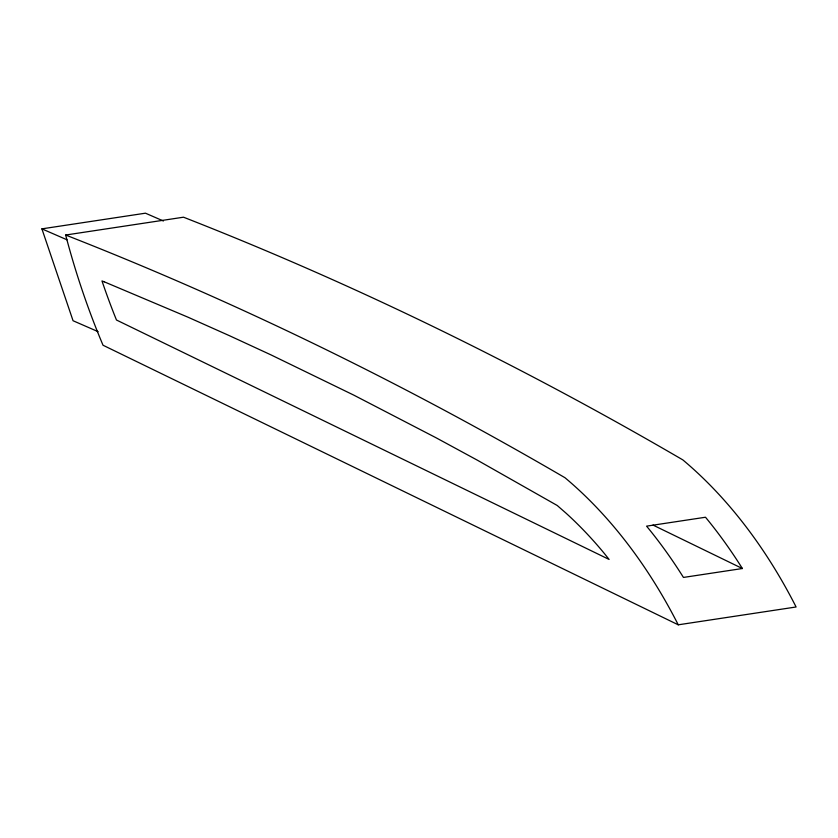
<?xml version="1.0" encoding="UTF-8"?>
<svg xmlns="http://www.w3.org/2000/svg" width="838" height="838" viewBox="0 0 838 838"><rect width="100%" height="100%" fill="white"/><g stroke="black" fill="none" stroke-linecap="round" stroke-linejoin="round"><path stroke-width="1.26" d="M98.14 331.67L73.053 320.734L41.9 228.858L145.466 213.187L163.389 220.991M65.657 235.028L183.512 217.199C356.045 284.711 522.849 366.541 682.834 459.894A458.658 311.485 81.4 0 1 796.1 606.984L678.246 624.813L103.022 345.235A588.297 399.527 81.4 0 1 65.657 235.028C238.191 302.539 404.995 384.37 564.98 477.723A458.658 311.485 81.4 0 1 678.246 624.813M742.374 568.52L683.452 577.434A458.658 311.485 81.4 0 0 646.58 526.149L705.502 517.235A458.658 311.485 81.4 0 1 742.374 568.52L652.991 525.07M41.9 228.858L66.988 239.783M104.226 281.809L101.964 280.908L104.719 288.869A556.893 378.189 81.4 0 0 114.282 314.554L116.472 320.011L609.111 559.449L604.397 553.541A427.244 290.147 81.4 0 0 565.975 513.118L557.218 505.482L477.241 460.125L436.2 437.845L353.783 395.127L270.957 354.872L229.403 335.671L187.764 317.099L104.226 281.809"/></g></svg>
